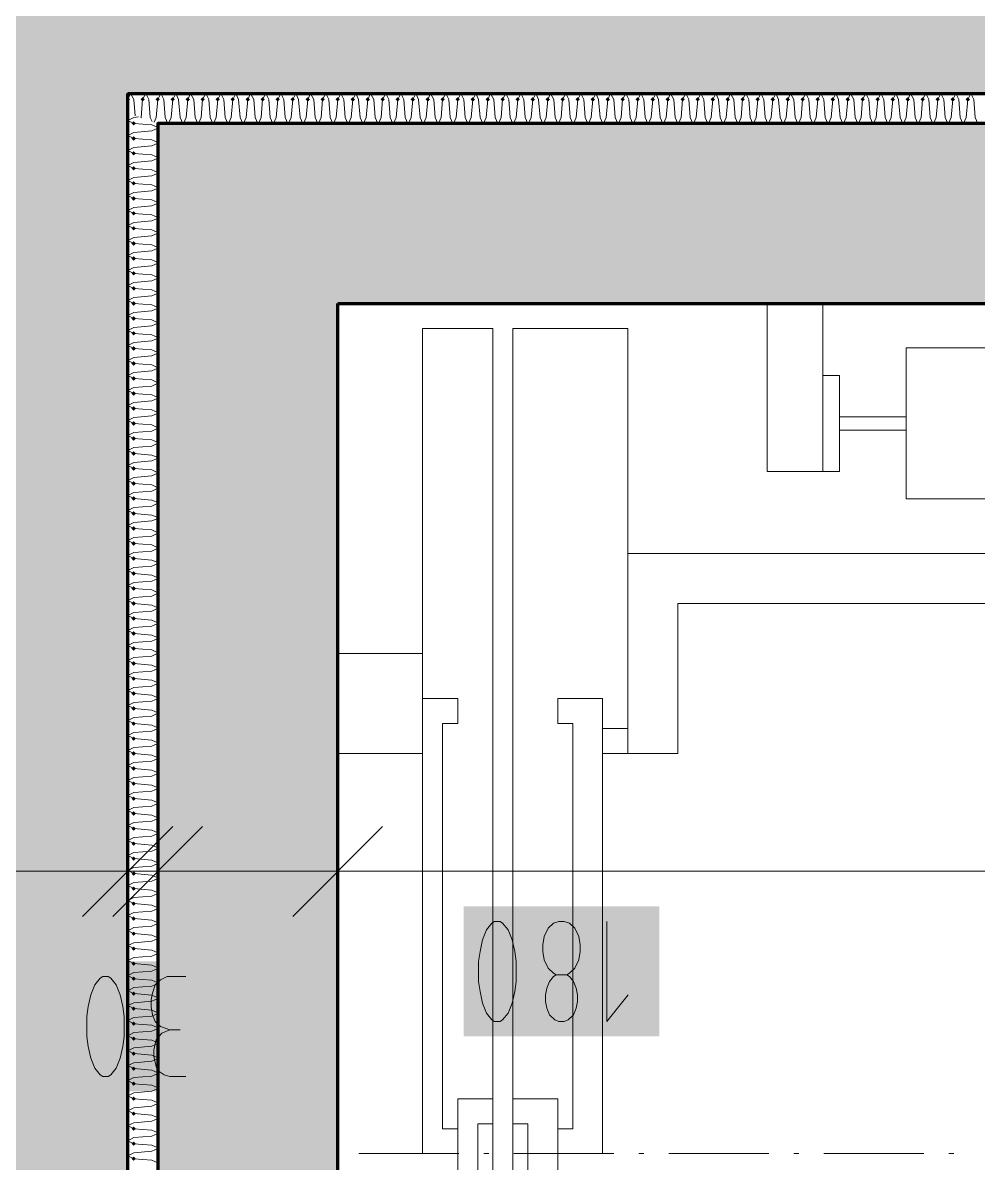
# Model space of a CAD drawing. Header units: millimetres. Extents: x 0 to 594, y 0 to 420.
# Drawn here: x 102.35 to 112.15, y 182.46 to 194.14 of the extents above; entities that cross this region are included whole.
import ezdxf

# ---------------------------------------------------------------- set-up
doc = ezdxf.new("R2010")
doc.units = ezdxf.units.MM
doc.header["$LTSCALE"] = 8
for name, color, linetype in [('PDF_Koty delkove', 7, 'Continuous'), ('PDF_Steny obvodove nosne', 7, 'Continuous'), ('PDF_Steny sendvic', 7, 'Continuous'), ('PDF_Steny vnitrni', 7, 'Continuous'), ('PDF_Vytah', 7, 'Continuous')]:
    doc.layers.add(name, color=color, linetype=linetype)

msp = doc.modelspace()

# ---------------------------------------------------------------- linework, layer by layer
at = {"layer": 'PDF_Koty delkove', "lineweight": 18}
for points in [[(103.43, 186.214), (103.43, 185.446), (103.43, 184.677)], [(103.737, 186.214), (103.737, 185.446), (103.737, 184.677)], [(105.582, 186.214), (105.582, 185.446), (105.582, 184.677)], [(103.891, 185.907), (102.968, 184.984)], [(104.198, 185.907), (103.276, 184.984)], [(106.043, 185.907), (105.121, 184.984)], [(184.506, 185.446), (177.745, 185.446), (176.907, 185.446), (173.387, 185.446), (169.747, 185.446), (168.26, 185.446), (162.995, 185.446), (160.878, 185.446), (158.215, 185.446), (156.063, 185.446), (128.081, 185.446), (126.184, 185.446), (105.582, 185.446), (103.737, 185.446), (103.43, 185.446), (101.328, 185.446), (83.545, 185.446), (82.059, 185.446)], [(107.328, 184.847), (107.273, 184.916), (107.246, 184.933), (107.191, 184.933), (107.163, 184.916), (107.109, 184.847), (107.068, 184.745), (107.041, 184.625), (107.027, 184.522)], [(107.931, 184.386), (107.958, 184.368), (107.999, 184.317), (108.026, 184.25), (108.04, 184.181), (108.04, 184.112), (108.026, 184.045), (107.999, 183.976), (107.944, 183.925), (107.903, 183.908), (107.848, 183.908), (107.807, 183.925), (107.752, 183.976), (107.725, 184.045), (107.711, 184.112), (107.711, 184.181), (107.725, 184.25), (107.752, 184.317), (107.793, 184.368), (107.82, 184.386), (107.931, 184.386), (107.958, 184.403), (108.013, 184.455), (108.054, 184.54), (108.068, 184.625), (108.068, 184.693), (108.054, 184.778), (108.013, 184.865), (107.958, 184.916), (107.903, 184.933), (107.848, 184.933), (107.793, 184.916), (107.738, 184.865), (107.698, 184.778), (107.684, 184.693)], [(108.341, 184.933), (108.341, 183.908), (108.56, 184.181)], [(107.027, 184.522), (107.027, 184.317), (107.041, 184.216), (107.068, 184.096), (107.109, 183.993), (107.163, 183.925), (107.191, 183.908), (107.246, 183.908), (107.273, 183.925), (107.328, 183.993), (107.369, 184.096), (107.397, 184.216), (107.411, 184.317), (107.411, 184.522), (107.397, 184.625), (107.369, 184.745), (107.328, 184.847)], [(107.684, 184.693), (107.684, 184.625), (107.698, 184.54), (107.738, 184.455), (107.793, 184.403), (107.82, 184.386)], [(103.012, 183.958), (103.012, 183.753), (103.026, 183.652), (103.053, 183.532), (103.094, 183.43), (103.148, 183.361), (103.176, 183.344), (103.23, 183.344), (103.258, 183.361), (103.312, 183.43), (103.353, 183.532), (103.381, 183.652), (103.395, 183.753), (103.395, 183.958), (103.381, 184.061), (103.353, 184.181), (103.312, 184.283), (103.258, 184.352), (103.23, 184.369), (103.176, 184.369), (103.148, 184.352), (103.094, 184.283), (103.053, 184.181)], [(104.024, 184.369), (103.833, 184.369), (103.765, 184.335), (103.71, 184.283), (103.683, 184.198), (103.669, 184.13), (103.669, 184.061), (103.683, 183.976), (103.71, 183.908), (103.765, 183.857), (103.86, 183.822)], [(103.053, 184.181), (103.026, 184.061), (103.012, 183.958)], [(104.024, 183.344), (103.86, 183.344), (103.805, 183.361), (103.751, 183.396), (103.723, 183.447), (103.696, 183.548), (103.696, 183.617), (103.723, 183.72), (103.778, 183.788), (103.86, 183.822), (103.969, 183.822)]]:
    msp.add_lwpolyline(points, dxfattribs=at)
at = {"layer": 'PDF_Koty delkove', "color": 7, "lineweight": 18, "true_color": 0xffffff, "transparency": 33554559}
for points in [[(108.878, 185.087), (106.874, 185.087), (108.878, 183.754), (106.874, 183.754)], [(104.206, 184.523), (102.858, 184.523), (104.206, 183.191), (102.858, 183.191)]]:
    msp.add_solid(points, dxfattribs=at)
at = {"layer": 'PDF_Steny obvodove nosne', "lineweight": 70}
for points in [[(103.43, 193.418), (128.029, 193.418), (128.029, 195.468), (125.006, 195.468), (122.238, 195.468), (101.38, 195.468), (101.38, 194.494), (101.38, 193.418)], [(103.43, 172.2), (103.43, 172.405), (103.43, 193.213), (103.43, 193.418)]]:
    msp.add_lwpolyline(points, dxfattribs=at)
at = {"layer": 'PDF_Steny obvodove nosne', "color": 9, "lineweight": 9, "true_color": 0xc0c0c0, "transparency": 33554559}
for points in [[(128.029, 195.468), (101.38, 195.468), (128.029, 193.418), (101.38, 193.418)], [(101.38, 193.418), (101.38, 172.2), (103.43, 193.418), (103.43, 172.2)]]:
    msp.add_solid(points, dxfattribs=at)
at = {"layer": 'PDF_Steny sendvic', "lineweight": 9}
for points in [[(103.46, 193.418), (103.43, 193.356)], [(103.491, 193.356), (103.46, 193.418), (103.46, 193.418)], [(103.614, 193.418), (103.583, 193.356)], [(103.645, 193.356), (103.614, 193.418)], [(103.768, 193.418), (103.737, 193.356)], [(103.799, 193.356), (103.768, 193.418)], [(103.922, 193.418), (103.891, 193.356)], [(103.952, 193.356), (103.922, 193.418)], [(104.075, 193.418), (104.045, 193.356)], [(104.106, 193.356), (104.075, 193.418)], [(104.229, 193.418), (104.198, 193.356)], [(104.26, 193.356), (104.229, 193.418)], [(104.383, 193.418), (104.352, 193.356)], [(104.414, 193.356), (104.383, 193.418)], [(104.537, 193.418), (104.506, 193.356)], [(104.567, 193.356), (104.537, 193.418)], [(104.69, 193.418), (104.66, 193.356)], [(104.721, 193.356), (104.69, 193.418)], [(104.844, 193.418), (104.813, 193.356)], [(104.875, 193.356), (104.844, 193.418)], [(104.998, 193.418), (104.967, 193.356)], [(105.029, 193.356), (104.998, 193.418)], [(105.152, 193.418), (105.121, 193.356)], [(105.182, 193.356), (105.152, 193.418)], [(105.305, 193.418), (105.275, 193.356)], [(105.336, 193.356), (105.305, 193.418)], [(105.459, 193.418), (105.428, 193.356)], [(105.49, 193.356), (105.459, 193.418)], [(105.613, 193.418), (105.582, 193.356)], [(105.644, 193.356), (105.613, 193.418)], [(105.767, 193.418), (105.736, 193.356)], [(105.797, 193.356), (105.767, 193.418)], [(105.92, 193.418), (105.89, 193.356)], [(105.951, 193.356), (105.92, 193.418)], [(106.074, 193.418), (106.043, 193.356)], [(106.105, 193.356), (106.074, 193.418)], [(106.228, 193.418), (106.197, 193.356)], [(106.259, 193.356), (106.228, 193.418)], [(106.382, 193.418), (106.351, 193.356)], [(106.412, 193.356), (106.382, 193.418)], [(106.535, 193.418), (106.505, 193.356)], [(106.566, 193.356), (106.535, 193.418)], [(106.689, 193.418), (106.658, 193.356)], [(106.72, 193.356), (106.689, 193.418)], [(106.843, 193.418), (106.812, 193.356)], [(106.874, 193.356), (106.843, 193.418)], [(106.997, 193.418), (106.966, 193.356)], [(107.027, 193.356), (106.997, 193.418)], [(107.15, 193.418), (107.12, 193.356)], [(107.181, 193.356), (107.15, 193.418)], [(107.304, 193.418), (107.273, 193.356)], [(107.335, 193.356), (107.304, 193.418)], [(107.458, 193.418), (107.427, 193.356)], [(107.489, 193.356), (107.458, 193.418)], [(107.612, 193.418), (107.581, 193.356)], [(107.642, 193.356), (107.612, 193.418)], [(107.765, 193.418), (107.735, 193.356)], [(107.796, 193.356), (107.765, 193.418)], [(107.919, 193.418), (107.888, 193.356)], [(107.95, 193.356), (107.919, 193.418)], [(108.073, 193.418), (108.042, 193.356)], [(108.104, 193.356), (108.073, 193.418)], [(108.227, 193.418), (108.196, 193.356)], [(108.257, 193.356), (108.227, 193.418)], [(108.38, 193.418), (108.35, 193.356)], [(108.411, 193.356), (108.38, 193.418)], [(108.534, 193.418), (108.503, 193.356)], [(108.565, 193.356), (108.534, 193.418)], [(108.688, 193.418), (108.657, 193.356)], [(108.719, 193.356), (108.688, 193.418)], [(108.842, 193.418), (108.811, 193.356)], [(108.872, 193.356), (108.842, 193.418)], [(108.995, 193.418), (108.965, 193.356)], [(109.026, 193.356), (108.995, 193.418)], [(109.149, 193.418), (109.118, 193.356)], [(109.18, 193.356), (109.149, 193.418)], [(109.303, 193.418), (109.272, 193.356)], [(109.334, 193.356), (109.303, 193.418)], [(109.457, 193.418), (109.426, 193.356)], [(109.487, 193.356), (109.457, 193.418)], [(109.61, 193.418), (109.58, 193.356)], [(109.641, 193.356), (109.61, 193.418)], [(109.764, 193.418), (109.733, 193.356)], [(109.795, 193.356), (109.764, 193.418)], [(109.918, 193.418), (109.887, 193.356)], [(109.949, 193.356), (109.918, 193.418)], [(110.072, 193.418), (110.041, 193.356)], [(110.102, 193.356), (110.072, 193.418)], [(110.225, 193.418), (110.195, 193.356)], [(110.256, 193.356), (110.225, 193.418)], [(110.379, 193.418), (110.348, 193.356)], [(110.41, 193.356), (110.379, 193.418)], [(110.533, 193.418), (110.502, 193.356)], [(110.564, 193.356), (110.533, 193.418)], [(110.687, 193.418), (110.656, 193.356)], [(110.717, 193.356), (110.687, 193.418)], [(110.84, 193.418), (110.81, 193.356)], [(110.871, 193.356), (110.84, 193.418)], [(110.994, 193.418), (110.963, 193.356)], [(111.025, 193.356), (110.994, 193.418)], [(111.148, 193.418), (111.117, 193.356)], [(111.179, 193.356), (111.148, 193.418)], [(111.302, 193.418), (111.271, 193.356)], [(111.332, 193.356), (111.302, 193.418)], [(111.455, 193.418), (111.425, 193.356)], [(111.486, 193.356), (111.455, 193.418)], [(111.609, 193.418), (111.578, 193.356)], [(111.64, 193.356), (111.609, 193.418)], [(111.763, 193.418), (111.732, 193.356)], [(111.794, 193.356), (111.763, 193.418)], [(111.917, 193.418), (111.886, 193.356)], [(111.947, 193.356), (111.917, 193.418)], [(112.07, 193.418), (112.04, 193.356)], [(112.101, 193.356), (112.07, 193.418)], [(103.491, 193.356), (103.505, 193.187)], [(103.568, 193.172), (103.583, 193.356)], [(103.645, 193.356), (103.66, 193.172)], [(103.7, 193.123), (103.722, 193.172), (103.737, 193.356)], [(103.799, 193.356), (103.814, 193.172)], [(103.876, 193.172), (103.891, 193.356)], [(103.952, 193.356), (103.968, 193.172)], [(104.029, 193.172), (104.045, 193.356)], [(104.106, 193.356), (104.121, 193.172)], [(104.155, 193.11), (104.183, 193.172), (104.198, 193.356)], [(104.26, 193.356), (104.275, 193.172)], [(104.337, 193.172), (104.352, 193.356)], [(104.414, 193.356), (104.429, 193.172)], [(104.491, 193.172), (104.506, 193.356)], [(104.567, 193.356), (104.583, 193.172)], [(104.644, 193.172), (104.66, 193.356)], [(104.721, 193.356), (104.736, 193.172)], [(104.798, 193.172), (104.813, 193.356)], [(104.875, 193.356), (104.89, 193.172)], [(104.952, 193.172), (104.967, 193.356)], [(105.029, 193.356), (105.044, 193.172)], [(105.106, 193.172), (105.121, 193.356)], [(105.182, 193.356), (105.198, 193.172)], [(105.259, 193.172), (105.275, 193.356)], [(105.336, 193.356), (105.351, 193.172)], [(105.413, 193.172), (105.428, 193.356)], [(105.49, 193.356), (105.505, 193.172)], [(105.567, 193.172), (105.582, 193.356)], [(105.644, 193.356), (105.659, 193.172)], [(105.721, 193.172), (105.736, 193.356)], [(105.797, 193.356), (105.813, 193.172)], [(105.874, 193.172), (105.89, 193.356)], [(105.951, 193.356), (105.966, 193.172)], [(106.028, 193.172), (106.043, 193.356)], [(106.105, 193.356), (106.12, 193.172)], [(106.182, 193.172), (106.197, 193.356)], [(106.259, 193.356), (106.274, 193.172)], [(106.336, 193.172), (106.351, 193.356)], [(106.412, 193.356), (106.428, 193.172)], [(106.489, 193.172), (106.505, 193.356)], [(106.566, 193.356), (106.581, 193.172)], [(106.643, 193.172), (106.658, 193.356)], [(106.72, 193.356), (106.735, 193.172)], [(106.797, 193.172), (106.812, 193.356)], [(106.874, 193.356), (106.889, 193.172)], [(106.951, 193.172), (106.966, 193.356)], [(107.027, 193.356), (107.043, 193.172)], [(107.104, 193.172), (107.12, 193.356)], [(107.181, 193.356), (107.196, 193.172)], [(107.258, 193.172), (107.273, 193.356)], [(107.335, 193.356), (107.35, 193.172)], [(107.412, 193.172), (107.427, 193.356)], [(107.489, 193.356), (107.504, 193.172)], [(107.538, 193.11), (107.566, 193.172), (107.581, 193.356)], [(107.642, 193.356), (107.658, 193.172)], [(107.719, 193.172), (107.735, 193.356)], [(107.796, 193.356), (107.811, 193.172)], [(107.873, 193.172), (107.888, 193.356)], [(107.95, 193.356), (107.965, 193.172)], [(108.027, 193.172), (108.042, 193.356)], [(108.104, 193.356), (108.119, 193.172)], [(108.181, 193.172), (108.196, 193.356)], [(108.257, 193.356), (108.273, 193.172)], [(108.334, 193.172), (108.35, 193.356)], [(108.411, 193.356), (108.426, 193.172)], [(108.488, 193.172), (108.503, 193.356)], [(108.565, 193.356), (108.58, 193.172)], [(108.642, 193.172), (108.657, 193.356)], [(108.719, 193.356), (108.734, 193.172)], [(108.796, 193.172), (108.811, 193.356)], [(108.872, 193.356), (108.888, 193.172)], [(108.949, 193.172), (108.965, 193.356)], [(109.026, 193.356), (109.041, 193.172)], [(109.103, 193.172), (109.118, 193.356)], [(109.18, 193.356), (109.195, 193.172)], [(109.257, 193.172), (109.272, 193.356)], [(109.334, 193.356), (109.349, 193.172)], [(109.411, 193.172), (109.426, 193.356)], [(109.487, 193.356), (109.503, 193.172), (109.53, 193.11)], [(109.564, 193.172), (109.58, 193.356)], [(109.641, 193.356), (109.656, 193.172)], [(109.718, 193.172), (109.733, 193.356)], [(109.795, 193.356), (109.81, 193.172)], [(109.872, 193.172), (109.887, 193.356)], [(109.949, 193.356), (109.964, 193.172), (109.991, 193.11)], [(110.026, 193.172), (110.041, 193.356)], [(110.102, 193.356), (110.118, 193.172)], [(110.179, 193.172), (110.195, 193.356)], [(110.256, 193.356), (110.271, 193.172)], [(110.333, 193.172), (110.348, 193.356)], [(110.41, 193.356), (110.425, 193.172)], [(110.487, 193.172), (110.502, 193.356)], [(110.564, 193.356), (110.579, 193.172)], [(110.641, 193.172), (110.656, 193.356)], [(110.717, 193.356), (110.733, 193.172)], [(110.794, 193.172), (110.81, 193.356)], [(110.871, 193.356), (110.886, 193.172)], [(110.948, 193.172), (110.963, 193.356)], [(111.025, 193.356), (111.04, 193.172)], [(111.102, 193.172), (111.117, 193.356)], [(111.179, 193.356), (111.194, 193.172)], [(111.256, 193.172), (111.271, 193.356)], [(111.332, 193.356), (111.348, 193.172)], [(111.409, 193.172), (111.425, 193.356)], [(111.486, 193.356), (111.501, 193.172)], [(111.563, 193.172), (111.578, 193.356)], [(111.64, 193.356), (111.655, 193.172)], [(111.717, 193.172), (111.732, 193.356)], [(111.794, 193.356), (111.809, 193.172)], [(111.871, 193.172), (111.886, 193.356)], [(111.947, 193.356), (111.963, 193.172)], [(112.024, 193.172), (112.04, 193.356)], [(112.101, 193.356), (112.116, 193.172)], [(103.491, 193.172), (103.43, 193.141)], [(103.491, 193.172), (103.54, 193.176)], [(103.566, 193.167), (103.568, 193.172)], [(103.568, 193.172), (103.568, 193.172)], [(103.66, 193.172), (103.679, 193.129)], [(103.722, 193.172), (103.722, 193.172)], [(103.814, 193.172), (103.842, 193.11)], [(103.848, 193.11), (103.876, 193.172)], [(103.876, 193.172), (103.876, 193.172)], [(103.968, 193.172), (103.995, 193.11)], [(104.002, 193.11), (104.029, 193.172)], [(104.029, 193.172), (104.029, 193.172)], [(104.121, 193.172), (104.149, 193.11)], [(104.183, 193.172), (104.183, 193.172)], [(104.275, 193.172), (104.303, 193.11)], [(104.309, 193.11), (104.337, 193.172)], [(104.337, 193.172), (104.337, 193.172)], [(104.429, 193.172), (104.457, 193.11)], [(104.463, 193.11), (104.491, 193.172)], [(104.491, 193.172), (104.491, 193.172)], [(104.583, 193.172), (104.61, 193.11)], [(104.617, 193.11), (104.644, 193.172)], [(104.644, 193.172), (104.644, 193.172)], [(104.736, 193.172), (104.764, 193.11)], [(104.77, 193.11), (104.798, 193.172)], [(104.798, 193.172), (104.798, 193.172)], [(104.89, 193.172), (104.918, 193.11)], [(104.924, 193.11), (104.952, 193.172)], [(104.952, 193.172), (104.952, 193.172)], [(105.044, 193.172), (105.072, 193.11)], [(105.078, 193.11), (105.106, 193.172)], [(105.106, 193.172), (105.106, 193.172)], [(105.198, 193.172), (105.225, 193.11)], [(105.232, 193.11), (105.259, 193.172)], [(105.259, 193.172), (105.259, 193.172)], [(105.351, 193.172), (105.379, 193.11)], [(105.385, 193.11), (105.413, 193.172)], [(105.413, 193.172), (105.413, 193.172)], [(105.505, 193.172), (105.533, 193.11)], [(105.539, 193.11), (105.567, 193.172)], [(105.567, 193.172), (105.567, 193.172)], [(105.659, 193.172), (105.687, 193.11)], [(105.693, 193.11), (105.721, 193.172)], [(105.721, 193.172), (105.721, 193.172)], [(105.813, 193.172), (105.84, 193.11)], [(105.847, 193.11), (105.874, 193.172)], [(105.874, 193.172), (105.874, 193.172)], [(105.966, 193.172), (105.994, 193.11)], [(106, 193.11), (106.028, 193.172)], [(106.028, 193.172), (106.028, 193.172)], [(106.12, 193.172), (106.148, 193.11)], [(106.154, 193.11), (106.182, 193.172)], [(106.182, 193.172), (106.182, 193.172)], [(106.182, 193.172), (106.182, 193.172)], [(106.274, 193.172), (106.302, 193.11)], [(106.308, 193.11), (106.336, 193.172)], [(106.336, 193.172), (106.336, 193.172)], [(106.428, 193.172), (106.455, 193.11)], [(106.462, 193.11), (106.489, 193.172)], [(106.489, 193.172), (106.489, 193.172)], [(106.581, 193.172), (106.609, 193.11)], [(106.615, 193.11), (106.643, 193.172)], [(106.643, 193.172), (106.643, 193.172)], [(106.735, 193.172), (106.763, 193.11)], [(106.769, 193.11), (106.797, 193.172)], [(106.797, 193.172), (106.797, 193.172)], [(106.889, 193.172), (106.917, 193.11)], [(106.923, 193.11), (106.951, 193.172)], [(106.951, 193.172), (106.951, 193.172)], [(107.043, 193.172), (107.07, 193.11)], [(107.077, 193.11), (107.104, 193.172)], [(107.104, 193.172), (107.104, 193.172)], [(107.196, 193.172), (107.224, 193.11)], [(107.23, 193.11), (107.258, 193.172)], [(107.258, 193.172), (107.258, 193.172)], [(107.35, 193.172), (107.378, 193.11)], [(107.384, 193.11), (107.412, 193.172)], [(107.412, 193.172), (107.412, 193.172)], [(107.504, 193.172), (107.531, 193.11)], [(107.566, 193.172), (107.566, 193.172)], [(107.658, 193.172), (107.685, 193.11)], [(107.692, 193.11), (107.719, 193.172)], [(107.719, 193.172), (107.719, 193.172)], [(107.811, 193.172), (107.839, 193.11)], [(107.845, 193.11), (107.873, 193.172)], [(107.873, 193.172), (107.873, 193.172)], [(107.965, 193.172), (107.993, 193.11)], [(107.999, 193.11), (108.027, 193.172)], [(108.027, 193.172), (108.027, 193.172)], [(108.119, 193.172), (108.146, 193.11)], [(108.153, 193.11), (108.181, 193.172)], [(108.181, 193.172), (108.181, 193.172)], [(108.273, 193.172), (108.3, 193.11)], [(108.307, 193.11), (108.334, 193.172)], [(108.334, 193.172), (108.334, 193.172)], [(108.426, 193.172), (108.454, 193.11)], [(108.46, 193.11), (108.488, 193.172)], [(108.488, 193.172), (108.488, 193.172)], [(108.58, 193.172), (108.608, 193.11)], [(108.614, 193.11), (108.642, 193.172)], [(108.642, 193.172), (108.642, 193.172)], [(108.734, 193.172), (108.761, 193.11)], [(108.768, 193.11), (108.796, 193.172)], [(108.796, 193.172), (108.796, 193.172)], [(108.888, 193.172), (108.915, 193.11)], [(108.922, 193.11), (108.949, 193.172)], [(108.949, 193.172), (108.949, 193.172)], [(109.041, 193.172), (109.069, 193.11)], [(109.075, 193.11), (109.103, 193.172)], [(109.103, 193.172), (109.103, 193.172)], [(109.195, 193.172), (109.223, 193.11)], [(109.229, 193.11), (109.257, 193.172)], [(109.257, 193.172), (109.257, 193.172)], [(109.349, 193.172), (109.376, 193.11)], [(109.383, 193.11), (109.411, 193.172)], [(109.411, 193.172), (109.411, 193.172)], [(109.537, 193.11), (109.564, 193.172)], [(109.564, 193.172), (109.564, 193.172)], [(109.656, 193.172), (109.684, 193.11)], [(109.69, 193.11), (109.718, 193.172)], [(109.718, 193.172), (109.718, 193.172)], [(109.81, 193.172), (109.838, 193.11)], [(109.844, 193.11), (109.872, 193.172)], [(109.872, 193.172), (109.872, 193.172)], [(109.998, 193.11), (110.026, 193.172)], [(110.026, 193.172), (110.026, 193.172)], [(110.118, 193.172), (110.145, 193.11)], [(110.152, 193.11), (110.179, 193.172)], [(110.179, 193.172), (110.179, 193.172)], [(110.271, 193.172), (110.299, 193.11)], [(110.305, 193.11), (110.333, 193.172)], [(110.333, 193.172), (110.333, 193.172)], [(110.425, 193.172), (110.453, 193.11)], [(110.459, 193.11), (110.487, 193.172)], [(110.487, 193.172), (110.487, 193.172)], [(110.579, 193.172), (110.606, 193.11)], [(110.613, 193.11), (110.641, 193.172)], [(110.641, 193.172), (110.641, 193.172)], [(110.733, 193.172), (110.76, 193.11)], [(110.767, 193.11), (110.794, 193.172)], [(110.794, 193.172), (110.794, 193.172)], [(110.886, 193.172), (110.914, 193.11)], [(110.92, 193.11), (110.948, 193.172)], [(110.948, 193.172), (110.948, 193.172)], [(111.04, 193.172), (111.068, 193.11)], [(111.074, 193.11), (111.102, 193.172)], [(111.102, 193.172), (111.102, 193.172)], [(111.194, 193.172), (111.221, 193.11)], [(111.228, 193.11), (111.256, 193.172)], [(111.256, 193.172), (111.256, 193.172)], [(111.348, 193.172), (111.375, 193.11)], [(111.382, 193.11), (111.409, 193.172)], [(111.409, 193.172), (111.409, 193.172)], [(111.501, 193.172), (111.529, 193.11)], [(111.535, 193.11), (111.563, 193.172)], [(111.563, 193.172), (111.563, 193.172)], [(111.655, 193.172), (111.683, 193.11)], [(111.689, 193.11), (111.717, 193.172)], [(111.717, 193.172), (111.717, 193.172)], [(111.809, 193.172), (111.836, 193.11)], [(111.843, 193.11), (111.871, 193.172)], [(111.871, 193.172), (111.871, 193.172)], [(111.963, 193.172), (111.99, 193.11)], [(111.997, 193.11), (112.024, 193.172)], [(112.024, 193.172), (112.024, 193.172)], [(112.116, 193.172), (112.144, 193.11)], [(103.43, 193.141), (103.491, 193.11)], [(103.676, 193.095), (103.491, 193.11)], [(103.676, 193.095), (103.676, 193.095)], [(103.737, 193.067), (103.676, 193.095)], [(103.676, 193.033), (103.737, 193.061)], [(103.491, 193.018), (103.43, 192.987)], [(103.43, 192.987), (103.491, 192.956)], [(103.491, 193.018), (103.676, 193.033)], [(103.676, 192.941), (103.491, 192.956)], [(103.676, 192.941), (103.676, 192.941)], [(103.737, 192.913), (103.676, 192.941)], [(103.491, 192.864), (103.43, 192.833)], [(103.43, 192.833), (103.491, 192.803)], [(103.491, 192.864), (103.676, 192.879)], [(103.676, 192.879), (103.737, 192.907)], [(103.491, 192.71), (103.43, 192.68)], [(103.676, 192.787), (103.491, 192.803)], [(103.491, 192.71), (103.676, 192.726)], [(103.676, 192.787), (103.676, 192.787)], [(103.737, 192.76), (103.676, 192.787)], [(103.676, 192.726), (103.737, 192.753)], [(103.43, 192.68), (103.491, 192.649)], [(103.676, 192.634), (103.491, 192.649)], [(103.676, 192.634), (103.676, 192.634)], [(103.737, 192.606), (103.676, 192.634)], [(103.676, 192.572), (103.737, 192.6)], [(103.491, 192.557), (103.43, 192.526)], [(103.43, 192.526), (103.491, 192.495)], [(103.491, 192.557), (103.676, 192.572)], [(103.676, 192.48), (103.491, 192.495)], [(103.676, 192.48), (103.676, 192.48)], [(103.737, 192.452), (103.676, 192.48)], [(103.491, 192.403), (103.43, 192.372)], [(103.43, 192.372), (103.491, 192.341)], [(103.491, 192.403), (103.676, 192.418)], [(103.676, 192.418), (103.737, 192.446)], [(103.491, 192.249), (103.43, 192.218)], [(103.676, 192.326), (103.491, 192.341)], [(103.491, 192.249), (103.676, 192.264)], [(103.676, 192.326), (103.676, 192.326)], [(103.737, 192.298), (103.676, 192.326)], [(103.676, 192.264), (103.737, 192.292)], [(103.43, 192.218), (103.491, 192.188)], [(103.676, 192.172), (103.491, 192.188)], [(103.491, 192.095), (103.676, 192.111)], [(103.676, 192.172), (103.676, 192.172)], [(103.737, 192.145), (103.676, 192.172)], [(103.676, 192.111), (103.737, 192.138)], [(103.491, 192.095), (103.43, 192.065)], [(103.43, 192.065), (103.491, 192.034)], [(103.676, 192.019), (103.491, 192.034)], [(103.676, 192.019), (103.676, 192.019)], [(103.737, 191.991), (103.676, 192.019)], [(103.491, 191.942), (103.43, 191.911)], [(103.43, 191.911), (103.491, 191.88)], [(103.491, 191.942), (103.676, 191.957)], [(103.676, 191.865), (103.491, 191.88)], [(103.676, 191.957), (103.737, 191.985)], [(103.491, 191.788), (103.43, 191.757)], [(103.491, 191.788), (103.676, 191.803)], [(103.676, 191.865), (103.676, 191.865)], [(103.737, 191.837), (103.676, 191.865)], [(103.676, 191.803), (103.737, 191.831)], [(103.43, 191.757), (103.491, 191.726)], [(103.676, 191.711), (103.491, 191.726)], [(103.491, 191.634), (103.676, 191.649)], [(103.676, 191.711), (103.676, 191.711)], [(103.737, 191.683), (103.676, 191.711)], [(103.676, 191.649), (103.737, 191.677)], [(103.491, 191.634), (103.43, 191.603)], [(103.43, 191.603), (103.491, 191.573)], [(103.676, 191.557), (103.491, 191.573)], [(103.676, 191.557), (103.676, 191.557)], [(103.737, 191.53), (103.676, 191.557)], [(103.676, 191.496), (103.491, 191.48), (103.43, 191.45)], [(103.43, 191.45), (103.491, 191.419)], [(103.676, 191.404), (103.491, 191.419)], [(103.676, 191.496), (103.737, 191.523)], [(103.676, 191.342), (103.491, 191.327), (103.43, 191.296)], [(103.43, 191.296), (103.491, 191.265)], [(103.676, 191.404), (103.676, 191.404)], [(103.676, 191.404), (103.676, 191.404)], [(103.737, 191.376), (103.676, 191.404)], [(103.676, 191.342), (103.737, 191.37)], [(103.676, 191.25), (103.491, 191.265)], [(103.491, 191.173), (103.676, 191.188)], [(103.676, 191.25), (103.676, 191.25)], [(103.737, 191.222), (103.676, 191.25)], [(103.676, 191.188), (103.737, 191.216)], [(103.491, 191.173), (103.43, 191.142)], [(103.43, 191.142), (103.491, 191.111)], [(103.676, 191.096), (103.491, 191.111)], [(103.676, 191.096), (103.676, 191.096)], [(103.737, 191.068), (103.676, 191.096)], [(103.676, 191.034), (103.737, 191.062)], [(103.491, 191.019), (103.43, 190.988)], [(103.43, 190.988), (103.491, 190.958)], [(103.491, 191.019), (103.676, 191.034)], [(103.676, 190.942), (103.491, 190.958)], [(103.676, 190.942), (103.676, 190.942)], [(103.737, 190.915), (103.676, 190.942)], [(103.491, 190.865), (103.43, 190.835)], [(103.43, 190.835), (103.491, 190.804)], [(103.491, 190.865), (103.676, 190.881)], [(103.676, 190.881), (103.737, 190.908)], [(103.491, 190.712), (103.43, 190.681)], [(103.676, 190.789), (103.491, 190.804)], [(103.491, 190.712), (103.676, 190.727)], [(103.676, 190.789), (103.676, 190.789)], [(103.737, 190.761), (103.676, 190.789)], [(103.676, 190.727), (103.737, 190.755)], [(103.43, 190.681), (103.491, 190.65)], [(103.676, 190.635), (103.491, 190.65)], [(103.676, 190.635), (103.676, 190.635)], [(103.737, 190.607), (103.676, 190.635)], [(103.676, 190.573), (103.737, 190.601)], [(103.491, 190.558), (103.43, 190.527)], [(103.43, 190.527), (103.491, 190.496)], [(103.491, 190.558), (103.676, 190.573)], [(103.676, 190.481), (103.491, 190.496)], [(103.676, 190.481), (103.676, 190.481)], [(103.737, 190.453), (103.676, 190.481)], [(103.676, 190.419), (103.491, 190.404), (103.43, 190.373)], [(103.43, 190.373), (103.491, 190.343)], [(103.676, 190.419), (103.737, 190.447)], [(103.491, 190.25), (103.43, 190.22)], [(103.676, 190.327), (103.491, 190.343)], [(103.491, 190.25), (103.676, 190.266)], [(103.676, 190.327), (103.676, 190.327)], [(103.737, 190.3), (103.676, 190.327)], [(103.676, 190.266), (103.737, 190.293)], [(103.43, 190.22), (103.491, 190.189)], [(103.676, 190.174), (103.491, 190.189)], [(103.676, 190.174), (103.676, 190.174)], [(103.737, 190.146), (103.676, 190.174)], [(103.676, 190.112), (103.737, 190.14)], [(103.491, 190.097), (103.43, 190.066)], [(103.43, 190.066), (103.491, 190.035)], [(103.491, 190.097), (103.676, 190.112)], [(103.676, 190.02), (103.491, 190.035)], [(103.676, 190.02), (103.676, 190.02)], [(103.737, 189.992), (103.676, 190.02)], [(103.491, 189.943), (103.43, 189.912)], [(103.43, 189.912), (103.491, 189.881)], [(103.491, 189.943), (103.676, 189.958)], [(103.676, 189.958), (103.737, 189.986)], [(103.491, 189.789), (103.43, 189.758)], [(103.676, 189.866), (103.491, 189.881)], [(103.491, 189.789), (103.676, 189.804)], [(103.676, 189.866), (103.676, 189.866)], [(103.737, 189.839), (103.676, 189.866)], [(103.676, 189.804), (103.737, 189.832)], [(103.43, 189.758), (103.491, 189.728)], [(103.676, 189.712), (103.491, 189.728)], [(103.676, 189.712), (103.676, 189.712)], [(103.737, 189.685), (103.676, 189.712)], [(103.676, 189.651), (103.737, 189.678)], [(103.491, 189.635), (103.43, 189.605)], [(103.43, 189.605), (103.491, 189.574)], [(103.491, 189.635), (103.676, 189.651)], [(103.676, 189.559), (103.491, 189.574)], [(103.676, 189.559), (103.676, 189.559)], [(103.737, 189.531), (103.676, 189.559)], [(103.491, 189.482), (103.43, 189.451)], [(103.43, 189.451), (103.491, 189.42)], [(103.491, 189.482), (103.676, 189.497)], [(103.676, 189.497), (103.737, 189.525)], [(103.491, 189.328), (103.43, 189.297)], [(103.676, 189.405), (103.491, 189.42)], [(103.491, 189.328), (103.676, 189.343)], [(103.676, 189.405), (103.676, 189.405)], [(103.737, 189.377), (103.676, 189.405)], [(103.676, 189.343), (103.737, 189.371)], [(103.43, 189.297), (103.491, 189.266)], [(103.676, 189.251), (103.491, 189.266)], [(103.491, 189.174), (103.676, 189.189)], [(103.676, 189.251), (103.676, 189.251)], [(103.737, 189.224), (103.676, 189.251)], [(103.676, 189.189), (103.737, 189.217)], [(103.491, 189.174), (103.43, 189.143)], [(103.43, 189.143), (103.491, 189.113)], [(103.676, 189.097), (103.491, 189.113)], [(103.676, 189.097), (103.676, 189.097)], [(103.737, 189.07), (103.676, 189.097)], [(103.491, 189.02), (103.43, 188.99)], [(103.43, 188.99), (103.491, 188.959)], [(103.491, 189.02), (103.676, 189.036)], [(103.676, 188.944), (103.491, 188.959)], [(103.676, 189.036), (103.737, 189.063)], [(103.491, 188.867), (103.43, 188.836)], [(103.491, 188.867), (103.676, 188.882)], [(103.676, 188.944), (103.676, 188.944)], [(103.737, 188.916), (103.676, 188.944)], [(103.676, 188.882), (103.737, 188.91)], [(103.43, 188.836), (103.491, 188.805)], [(103.676, 188.79), (103.491, 188.805)], [(103.491, 188.713), (103.676, 188.728)], [(103.676, 188.79), (103.676, 188.79)], [(103.737, 188.762), (103.676, 188.79)], [(103.676, 188.728), (103.737, 188.756)], [(103.491, 188.713), (103.43, 188.682)], [(103.43, 188.682), (103.491, 188.651)], [(103.676, 188.636), (103.491, 188.651)], [(103.676, 188.636), (103.676, 188.636)], [(103.737, 188.609), (103.676, 188.636)], [(103.491, 188.559), (103.43, 188.528)], [(103.43, 188.528), (103.491, 188.498)], [(103.491, 188.559), (103.676, 188.574)], [(103.676, 188.482), (103.491, 188.498)], [(103.676, 188.574), (103.737, 188.602)], [(103.491, 188.405), (103.43, 188.375)], [(103.43, 188.375), (103.491, 188.344)], [(103.491, 188.405), (103.676, 188.421)], [(103.676, 188.482), (103.676, 188.482)], [(103.737, 188.455), (103.676, 188.482)], [(103.676, 188.421), (103.737, 188.448)], [(103.676, 188.329), (103.491, 188.344)], [(103.491, 188.252), (103.676, 188.267)], [(103.676, 188.329), (103.676, 188.329)], [(103.737, 188.301), (103.676, 188.329)], [(103.676, 188.267), (103.737, 188.295)], [(103.491, 188.252), (103.43, 188.221)], [(103.43, 188.221), (103.491, 188.19)], [(103.676, 188.175), (103.491, 188.19)], [(103.676, 188.175), (103.676, 188.175)], [(103.737, 188.147), (103.676, 188.175)], [(103.676, 188.113), (103.737, 188.141)], [(103.491, 188.098), (103.43, 188.067)], [(103.43, 188.067), (103.491, 188.036)], [(103.491, 188.098), (103.676, 188.113)], [(103.676, 188.021), (103.491, 188.036)], [(103.676, 188.021), (103.676, 188.021)], [(103.737, 187.994), (103.676, 188.021)], [(103.491, 187.944), (103.43, 187.913)], [(103.43, 187.913), (103.491, 187.883)], [(103.491, 187.944), (103.676, 187.959)], [(103.676, 187.959), (103.737, 187.987)], [(103.491, 187.79), (103.43, 187.76)], [(103.676, 187.867), (103.491, 187.883)], [(103.491, 187.79), (103.676, 187.806)], [(103.676, 187.867), (103.676, 187.867)], [(103.737, 187.84), (103.676, 187.867)], [(103.676, 187.806), (103.737, 187.833)], [(103.43, 187.76), (103.491, 187.729)], [(103.676, 187.714), (103.491, 187.729)], [(103.676, 187.714), (103.676, 187.714)], [(103.737, 187.686), (103.676, 187.714)], [(103.676, 187.652), (103.737, 187.68)], [(103.491, 187.637), (103.43, 187.606)], [(103.43, 187.606), (103.491, 187.575)], [(103.491, 187.637), (103.676, 187.652)], [(103.676, 187.56), (103.491, 187.575)], [(103.676, 187.56), (103.676, 187.56)], [(103.737, 187.532), (103.676, 187.56)], [(103.491, 187.483), (103.43, 187.452)], [(103.43, 187.452), (103.491, 187.421)], [(103.491, 187.483), (103.676, 187.498)], [(103.676, 187.498), (103.737, 187.526)], [(103.491, 187.329), (103.43, 187.298)], [(103.676, 187.406), (103.491, 187.421)], [(103.491, 187.329), (103.676, 187.344)], [(103.676, 187.406), (103.676, 187.406)], [(103.737, 187.379), (103.676, 187.406)], [(103.676, 187.344), (103.737, 187.372)], [(103.43, 187.298), (103.491, 187.268)], [(103.676, 187.252), (103.491, 187.268)], [(103.676, 187.252), (103.676, 187.252)], [(103.737, 187.225), (103.676, 187.252)], [(103.676, 187.191), (103.737, 187.218)], [(103.491, 187.175), (103.43, 187.145)], [(103.43, 187.145), (103.491, 187.114)], [(103.491, 187.175), (103.676, 187.191)], [(103.676, 187.099), (103.491, 187.114)], [(103.676, 187.099), (103.676, 187.099)], [(103.737, 187.071), (103.676, 187.099)], [(103.676, 187.037), (103.491, 187.022), (103.43, 186.991)], [(103.43, 186.991), (103.491, 186.96)], [(103.676, 187.037), (103.737, 187.065)], [(103.491, 186.868), (103.43, 186.837)], [(103.676, 186.945), (103.491, 186.96)], [(103.491, 186.868), (103.676, 186.883)], [(103.676, 186.945), (103.676, 186.945)], [(103.737, 186.917), (103.676, 186.945)], [(103.676, 186.883), (103.737, 186.911)], [(103.43, 186.837), (103.491, 186.806)], [(103.676, 186.791), (103.491, 186.806)], [(103.676, 186.791), (103.676, 186.791)], [(103.737, 186.764), (103.676, 186.791)], [(103.676, 186.729), (103.737, 186.757)], [(103.491, 186.714), (103.43, 186.683)], [(103.43, 186.683), (103.491, 186.653)], [(103.491, 186.714), (103.676, 186.729)], [(103.676, 186.637), (103.491, 186.653)], [(103.676, 186.637), (103.676, 186.637)], [(103.737, 186.61), (103.676, 186.637)], [(103.491, 186.56), (103.43, 186.53)], [(103.43, 186.53), (103.491, 186.499)], [(103.491, 186.56), (103.676, 186.576)], [(103.676, 186.576), (103.737, 186.603)], [(103.491, 186.407), (103.43, 186.376)], [(103.676, 186.484), (103.491, 186.499)], [(103.491, 186.407), (103.676, 186.422)], [(103.676, 186.484), (103.676, 186.484)], [(103.737, 186.456), (103.676, 186.484)], [(103.676, 186.422), (103.737, 186.45)], [(103.43, 186.376), (103.491, 186.345)], [(103.676, 186.33), (103.491, 186.345)], [(103.491, 186.253), (103.676, 186.268)], [(103.676, 186.33), (103.676, 186.33)], [(103.737, 186.302), (103.676, 186.33)], [(103.676, 186.268), (103.737, 186.296)], [(103.491, 186.253), (103.43, 186.222)], [(103.43, 186.222), (103.491, 186.191)], [(103.676, 186.176), (103.491, 186.191)], [(103.676, 186.176), (103.676, 186.176)], [(103.737, 186.149), (103.676, 186.176)], [(103.491, 186.099), (103.43, 186.068)], [(103.43, 186.068), (103.491, 186.038)], [(103.491, 186.099), (103.676, 186.114)], [(103.676, 186.022), (103.491, 186.038)], [(103.676, 186.114), (103.737, 186.142)], [(103.491, 185.945), (103.43, 185.915)], [(103.491, 185.945), (103.676, 185.961)], [(103.676, 186.022), (103.676, 186.022)], [(103.737, 185.995), (103.676, 186.022)], [(103.676, 185.961), (103.737, 185.988)], [(103.43, 185.915), (103.491, 185.884)], [(103.676, 185.869), (103.491, 185.884)], [(103.491, 185.792), (103.676, 185.807)], [(103.676, 185.869), (103.676, 185.869)], [(103.737, 185.841), (103.676, 185.869)], [(103.676, 185.807), (103.737, 185.835)], [(103.491, 185.792), (103.43, 185.761)], [(103.43, 185.761), (103.491, 185.73)], [(103.676, 185.715), (103.491, 185.73)], [(103.676, 185.715), (103.676, 185.715)], [(103.737, 185.687), (103.676, 185.715)], [(103.491, 185.638), (103.43, 185.607)], [(103.43, 185.607), (103.491, 185.576)], [(103.491, 185.638), (103.676, 185.653)], [(103.676, 185.561), (103.491, 185.576)], [(103.676, 185.653), (103.737, 185.681)], [(103.491, 185.484), (103.43, 185.453)], [(103.43, 185.453), (103.491, 185.423)], [(103.491, 185.484), (103.676, 185.499)], [(103.676, 185.561), (103.676, 185.561)], [(103.737, 185.534), (103.676, 185.561)], [(103.676, 185.499), (103.737, 185.527)], [(103.676, 185.407), (103.491, 185.423)], [(103.491, 185.33), (103.676, 185.346)], [(103.676, 185.407), (103.676, 185.407)], [(103.737, 185.38), (103.676, 185.407)], [(103.676, 185.346), (103.737, 185.373)], [(103.491, 185.33), (103.43, 185.3)], [(103.43, 185.3), (103.491, 185.269)], [(103.676, 185.254), (103.491, 185.269)], [(103.676, 185.254), (103.676, 185.254)], [(103.737, 185.226), (103.676, 185.254)], [(103.676, 185.192), (103.737, 185.22)], [(103.491, 185.177), (103.43, 185.146)], [(103.43, 185.146), (103.491, 185.115)], [(103.491, 185.177), (103.676, 185.192)], [(103.676, 185.1), (103.491, 185.115)], [(103.676, 185.1), (103.676, 185.1)], [(103.737, 185.072), (103.676, 185.1)], [(103.491, 185.023), (103.43, 184.992)], [(103.43, 184.992), (103.491, 184.961)], [(103.491, 185.023), (103.676, 185.038)], [(103.676, 185.038), (103.737, 185.066)], [(103.491, 184.869), (103.43, 184.838)], [(103.676, 184.946), (103.491, 184.961)], [(103.491, 184.869), (103.676, 184.884)], [(103.676, 184.946), (103.676, 184.946)], [(103.737, 184.919), (103.676, 184.946)], [(103.676, 184.884), (103.737, 184.912)], [(103.43, 184.838), (103.491, 184.808)], [(103.676, 184.792), (103.491, 184.808)], [(103.676, 184.792), (103.676, 184.792)], [(103.737, 184.765), (103.676, 184.792)], [(103.676, 184.731), (103.737, 184.758)], [(103.491, 184.715), (103.43, 184.685)], [(103.43, 184.685), (103.491, 184.654)], [(103.491, 184.715), (103.676, 184.731)], [(103.676, 184.639), (103.491, 184.654)], [(103.676, 184.639), (103.676, 184.639)], [(103.737, 184.611), (103.676, 184.639)], [(103.491, 184.562), (103.43, 184.531)], [(103.43, 184.531), (103.491, 184.5)], [(103.491, 184.562), (103.676, 184.577)], [(103.676, 184.577), (103.737, 184.605)], [(103.491, 184.408), (103.43, 184.377)], [(103.676, 184.485), (103.491, 184.5)], [(103.491, 184.408), (103.676, 184.423)], [(103.676, 184.485), (103.676, 184.485)], [(103.737, 184.457), (103.676, 184.485)], [(103.676, 184.423), (103.737, 184.451)], [(103.43, 184.377), (103.491, 184.346)], [(103.676, 184.331), (103.491, 184.346)], [(103.676, 184.331), (103.676, 184.331)], [(103.737, 184.304), (103.676, 184.331)], [(103.676, 184.269), (103.737, 184.297)], [(103.491, 184.254), (103.43, 184.223)], [(103.43, 184.223), (103.491, 184.193)], [(103.491, 184.254), (103.676, 184.269)], [(103.676, 184.177), (103.491, 184.193)], [(103.676, 184.177), (103.676, 184.177)], [(103.737, 184.15), (103.676, 184.177)], [(103.491, 184.1), (103.43, 184.07)], [(103.43, 184.07), (103.491, 184.039)], [(103.491, 184.1), (103.676, 184.116)], [(103.676, 184.116), (103.737, 184.143)], [(103.491, 183.947), (103.43, 183.916)], [(103.676, 184.024), (103.491, 184.039)], [(103.491, 183.947), (103.676, 183.962)], [(103.676, 184.024), (103.676, 184.024)], [(103.737, 183.996), (103.676, 184.024)], [(103.676, 183.962), (103.737, 183.99)], [(103.43, 183.916), (103.491, 183.885)], [(103.676, 183.87), (103.491, 183.885)], [(103.676, 183.87), (103.676, 183.87)], [(103.676, 183.87), (103.676, 183.87)], [(103.737, 183.842), (103.676, 183.87)], [(103.676, 183.808), (103.737, 183.836)], [(103.676, 183.808), (103.491, 183.793), (103.43, 183.762)], [(103.43, 183.762), (103.491, 183.731)], [(103.676, 183.716), (103.491, 183.731)], [(103.676, 183.716), (103.676, 183.716)], [(103.737, 183.689), (103.676, 183.716)], [(103.676, 183.654), (103.491, 183.639), (103.43, 183.608)], [(103.43, 183.608), (103.491, 183.578)], [(103.676, 183.562), (103.491, 183.578)], [(103.676, 183.654), (103.737, 183.682)], [(103.676, 183.501), (103.491, 183.485), (103.43, 183.455)], [(103.676, 183.562), (103.676, 183.562)], [(103.737, 183.535), (103.676, 183.562)], [(103.676, 183.501), (103.737, 183.528)], [(103.43, 183.455), (103.491, 183.424)], [(103.676, 183.347), (103.491, 183.332), (103.43, 183.301)], [(103.676, 183.409), (103.491, 183.424)], [(103.676, 183.409), (103.676, 183.409)], [(103.737, 183.381), (103.676, 183.409)], [(103.676, 183.347), (103.737, 183.375)], [(103.43, 183.301), (103.491, 183.27)], [(103.676, 183.255), (103.491, 183.27)], [(103.676, 183.255), (103.676, 183.255)], [(103.737, 183.227), (103.676, 183.255)], [(103.676, 183.193), (103.491, 183.178), (103.43, 183.147)], [(103.43, 183.147), (103.491, 183.116)], [(103.676, 183.101), (103.491, 183.116)], [(103.676, 183.193), (103.737, 183.221)], [(103.491, 183.024), (103.43, 182.993)], [(103.43, 182.993), (103.491, 182.963)], [(103.491, 183.024), (103.676, 183.039)], [(103.676, 183.101), (103.676, 183.101)], [(103.737, 183.074), (103.676, 183.101)], [(103.676, 183.039), (103.737, 183.067)], [(103.676, 182.886), (103.491, 182.87), (103.43, 182.84)], [(103.676, 182.947), (103.491, 182.963)], [(103.676, 182.947), (103.676, 182.947)], [(103.737, 182.92), (103.676, 182.947)], [(103.676, 182.886), (103.737, 182.913)], [(103.43, 182.84), (103.491, 182.809)], [(103.676, 182.794), (103.491, 182.809)], [(103.676, 182.794), (103.676, 182.794)], [(103.737, 182.766), (103.676, 182.794)], [(103.676, 182.732), (103.491, 182.717), (103.43, 182.686)], [(103.43, 182.686), (103.491, 182.655)], [(103.676, 182.64), (103.491, 182.655)], [(103.676, 182.732), (103.737, 182.76)], [(103.676, 182.578), (103.491, 182.563), (103.43, 182.532)], [(103.43, 182.532), (103.491, 182.501)], [(103.676, 182.64), (103.676, 182.64)], [(103.737, 182.612), (103.676, 182.64)], [(103.676, 182.578), (103.737, 182.606)], [(103.676, 182.486), (103.491, 182.501)], [(103.676, 182.486), (103.676, 182.486)], [(103.737, 182.459), (103.676, 182.486)]]:
    msp.add_lwpolyline(points, dxfattribs=at)
at = {"layer": 'PDF_Steny sendvic', "lineweight": 35}
for points in [[(103.43, 172.405), (103.43, 172.2), (125.979, 172.2), (128.029, 172.2), (128.081, 172.2), (128.081, 172.508), (128.029, 172.508), (105.582, 172.508), (103.737, 172.508), (103.737, 193.11), (105.582, 193.11), (128.029, 193.11), (128.081, 193.11), (128.081, 193.418), (128.029, 193.418), (103.43, 193.418), (103.43, 193.213)], [(103.43, 193.213), (103.43, 172.405)]]:
    msp.add_lwpolyline(points, dxfattribs=at)
at = {"layer": 'PDF_Steny sendvic', "lineweight": 9, "transparency": 33554559}
for points in [[(103.43, 193.379), (103.453, 193.356), (103.43, 193.333)], [(103.583, 193.333), (103.56, 193.356), (103.606, 193.356), (103.583, 193.379)], [(103.737, 193.333), (103.714, 193.356), (103.76, 193.356), (103.737, 193.379)], [(103.891, 193.333), (103.868, 193.356), (103.914, 193.356), (103.891, 193.379)], [(104.045, 193.333), (104.022, 193.356), (104.068, 193.356), (104.045, 193.379)], [(104.198, 193.333), (104.175, 193.356), (104.221, 193.356), (104.198, 193.379)], [(104.352, 193.333), (104.329, 193.356), (104.375, 193.356), (104.352, 193.379)], [(104.506, 193.333), (104.483, 193.356), (104.529, 193.356), (104.506, 193.379)], [(104.66, 193.333), (104.637, 193.356), (104.683, 193.356), (104.66, 193.379)], [(104.813, 193.333), (104.79, 193.356), (104.836, 193.356), (104.813, 193.379)], [(104.967, 193.333), (104.944, 193.356), (104.99, 193.356), (104.967, 193.379)], [(105.121, 193.333), (105.098, 193.356), (105.144, 193.356), (105.121, 193.379)], [(105.275, 193.333), (105.252, 193.356), (105.298, 193.356), (105.275, 193.379)], [(105.428, 193.333), (105.405, 193.356), (105.451, 193.356), (105.428, 193.379)], [(105.582, 193.333), (105.559, 193.356), (105.605, 193.356), (105.582, 193.379)], [(105.736, 193.333), (105.713, 193.356), (105.759, 193.356), (105.736, 193.379)], [(105.89, 193.333), (105.867, 193.356), (105.913, 193.356), (105.89, 193.379)], [(106.043, 193.333), (106.02, 193.356), (106.066, 193.356), (106.043, 193.379)], [(106.197, 193.333), (106.174, 193.356), (106.22, 193.356), (106.197, 193.379)], [(106.351, 193.333), (106.328, 193.356), (106.374, 193.356), (106.351, 193.379)], [(106.505, 193.333), (106.482, 193.356), (106.528, 193.356), (106.505, 193.379)], [(106.658, 193.333), (106.635, 193.356), (106.681, 193.356), (106.658, 193.379)], [(106.812, 193.333), (106.789, 193.356), (106.835, 193.356), (106.812, 193.379)], [(106.966, 193.333), (106.943, 193.356), (106.989, 193.356), (106.966, 193.379)], [(107.12, 193.333), (107.097, 193.356), (107.143, 193.356), (107.12, 193.379)], [(107.273, 193.333), (107.25, 193.356), (107.296, 193.356), (107.273, 193.379)], [(107.427, 193.333), (107.404, 193.356), (107.45, 193.356), (107.427, 193.379)], [(107.581, 193.333), (107.558, 193.356), (107.604, 193.356), (107.581, 193.379)], [(107.735, 193.333), (107.712, 193.356), (107.758, 193.356), (107.735, 193.379)], [(107.888, 193.333), (107.865, 193.356), (107.911, 193.356), (107.888, 193.379)], [(108.042, 193.333), (108.019, 193.356), (108.065, 193.356), (108.042, 193.379)], [(108.196, 193.333), (108.173, 193.356), (108.219, 193.356), (108.196, 193.379)], [(108.35, 193.333), (108.327, 193.356), (108.373, 193.356), (108.35, 193.379)], [(108.503, 193.333), (108.48, 193.356), (108.526, 193.356), (108.503, 193.379)], [(108.657, 193.333), (108.634, 193.356), (108.68, 193.356), (108.657, 193.379)], [(108.811, 193.333), (108.788, 193.356), (108.834, 193.356), (108.811, 193.379)], [(108.965, 193.333), (108.942, 193.356), (108.988, 193.356), (108.965, 193.379)], [(109.118, 193.333), (109.095, 193.356), (109.141, 193.356), (109.118, 193.379)], [(109.272, 193.333), (109.249, 193.356), (109.295, 193.356), (109.272, 193.379)], [(109.426, 193.333), (109.403, 193.356), (109.449, 193.356), (109.426, 193.379)], [(109.58, 193.333), (109.557, 193.356), (109.603, 193.356), (109.58, 193.379)], [(109.733, 193.333), (109.71, 193.356), (109.756, 193.356), (109.733, 193.379)], [(109.887, 193.333), (109.864, 193.356), (109.91, 193.356), (109.887, 193.379)], [(110.041, 193.333), (110.018, 193.356), (110.064, 193.356), (110.041, 193.379)], [(110.195, 193.333), (110.172, 193.356), (110.218, 193.356), (110.195, 193.379)], [(110.348, 193.333), (110.325, 193.356), (110.371, 193.356), (110.348, 193.379)], [(110.502, 193.333), (110.479, 193.356), (110.525, 193.356), (110.502, 193.379)], [(110.656, 193.333), (110.633, 193.356), (110.679, 193.356), (110.656, 193.379)], [(110.81, 193.333), (110.787, 193.356), (110.833, 193.356), (110.81, 193.379)], [(110.963, 193.333), (110.94, 193.356), (110.986, 193.356), (110.963, 193.379)], [(111.117, 193.333), (111.094, 193.356), (111.14, 193.356), (111.117, 193.379)], [(111.271, 193.333), (111.248, 193.356), (111.294, 193.356), (111.271, 193.379)], [(111.425, 193.333), (111.401, 193.356), (111.448, 193.356), (111.425, 193.379)], [(111.578, 193.333), (111.555, 193.356), (111.601, 193.356), (111.578, 193.379)], [(111.732, 193.333), (111.709, 193.356), (111.755, 193.356), (111.732, 193.379)], [(111.886, 193.333), (111.863, 193.356), (111.909, 193.356), (111.886, 193.379)], [(112.04, 193.333), (112.016, 193.356), (112.063, 193.356), (112.04, 193.379)], [(103.491, 193.087), (103.468, 193.11), (103.514, 193.11), (103.491, 193.133)], [(103.491, 192.933), (103.468, 192.956), (103.514, 192.956), (103.491, 192.979)], [(103.491, 192.78), (103.468, 192.803), (103.514, 192.803), (103.491, 192.826)], [(103.491, 192.626), (103.468, 192.649), (103.514, 192.649), (103.491, 192.672)], [(103.491, 192.472), (103.468, 192.495), (103.514, 192.495), (103.491, 192.518)], [(103.491, 192.318), (103.468, 192.341), (103.514, 192.341), (103.491, 192.364)], [(103.491, 192.165), (103.468, 192.188), (103.514, 192.188), (103.491, 192.211)], [(103.491, 192.011), (103.468, 192.034), (103.514, 192.034), (103.491, 192.057)], [(103.491, 191.857), (103.468, 191.88), (103.514, 191.88), (103.491, 191.903)], [(103.491, 191.703), (103.468, 191.726), (103.514, 191.726), (103.491, 191.749)], [(103.491, 191.55), (103.468, 191.573), (103.514, 191.573), (103.491, 191.596)], [(103.491, 191.396), (103.468, 191.419), (103.514, 191.419), (103.491, 191.442)], [(103.491, 191.242), (103.468, 191.265), (103.514, 191.265), (103.491, 191.288)], [(103.491, 191.088), (103.468, 191.111), (103.514, 191.111), (103.491, 191.134)], [(103.491, 190.935), (103.468, 190.958), (103.514, 190.958), (103.491, 190.981)], [(103.491, 190.781), (103.468, 190.804), (103.514, 190.804), (103.491, 190.827)], [(103.491, 190.627), (103.468, 190.65), (103.514, 190.65), (103.491, 190.673)], [(103.491, 190.473), (103.468, 190.496), (103.514, 190.496), (103.491, 190.519)], [(103.491, 190.32), (103.468, 190.343), (103.514, 190.343), (103.491, 190.366)], [(103.491, 190.166), (103.468, 190.189), (103.514, 190.189), (103.491, 190.212)], [(103.491, 190.012), (103.468, 190.035), (103.514, 190.035), (103.491, 190.058)], [(103.491, 189.858), (103.468, 189.881), (103.514, 189.881), (103.491, 189.904)], [(103.491, 189.705), (103.468, 189.728), (103.514, 189.728), (103.491, 189.751)], [(103.491, 189.551), (103.468, 189.574), (103.514, 189.574), (103.491, 189.597)], [(103.491, 189.397), (103.468, 189.42), (103.514, 189.42), (103.491, 189.443)], [(103.491, 189.243), (103.468, 189.266), (103.514, 189.266), (103.491, 189.289)], [(103.491, 189.09), (103.468, 189.113), (103.514, 189.113), (103.491, 189.136)], [(103.491, 188.936), (103.468, 188.959), (103.514, 188.959), (103.491, 188.982)], [(103.491, 188.782), (103.468, 188.805), (103.514, 188.805), (103.491, 188.828)], [(103.491, 188.628), (103.468, 188.651), (103.514, 188.651), (103.491, 188.674)], [(103.491, 188.475), (103.468, 188.498), (103.514, 188.498), (103.491, 188.521)], [(103.491, 188.321), (103.468, 188.344), (103.514, 188.344), (103.491, 188.367)], [(103.491, 188.167), (103.468, 188.19), (103.514, 188.19), (103.491, 188.213)], [(103.491, 188.013), (103.468, 188.036), (103.514, 188.036), (103.491, 188.059)], [(103.491, 187.86), (103.468, 187.883), (103.514, 187.883), (103.491, 187.906)], [(103.491, 187.706), (103.468, 187.729), (103.514, 187.729), (103.491, 187.752)], [(103.491, 187.552), (103.468, 187.575), (103.514, 187.575), (103.491, 187.598)], [(103.491, 187.398), (103.468, 187.421), (103.514, 187.421), (103.491, 187.444)], [(103.491, 187.245), (103.468, 187.268), (103.514, 187.268), (103.491, 187.291)], [(103.491, 187.091), (103.468, 187.114), (103.514, 187.114), (103.491, 187.137)], [(103.491, 186.937), (103.468, 186.96), (103.514, 186.96), (103.491, 186.983)], [(103.491, 186.783), (103.468, 186.806), (103.514, 186.806), (103.491, 186.829)], [(103.491, 186.63), (103.468, 186.653), (103.514, 186.653), (103.491, 186.676)], [(103.491, 186.476), (103.468, 186.499), (103.514, 186.499), (103.491, 186.522)], [(103.491, 186.322), (103.468, 186.345), (103.514, 186.345), (103.491, 186.368)], [(103.491, 186.168), (103.468, 186.191), (103.514, 186.191), (103.491, 186.214)], [(103.491, 186.015), (103.468, 186.038), (103.514, 186.038), (103.491, 186.061)], [(103.491, 185.861), (103.468, 185.884), (103.514, 185.884), (103.491, 185.907)], [(103.491, 185.707), (103.468, 185.73), (103.514, 185.73), (103.491, 185.753)], [(103.491, 185.553), (103.468, 185.576), (103.514, 185.576), (103.491, 185.599)], [(103.491, 185.4), (103.468, 185.423), (103.514, 185.423), (103.491, 185.446)], [(103.491, 185.246), (103.468, 185.269), (103.514, 185.269), (103.491, 185.292)], [(103.491, 185.092), (103.468, 185.115), (103.514, 185.115), (103.491, 185.138)], [(103.491, 184.938), (103.468, 184.961), (103.514, 184.961), (103.491, 184.985)], [(103.491, 184.785), (103.468, 184.808), (103.514, 184.808), (103.491, 184.831)], [(103.491, 184.631), (103.468, 184.654), (103.514, 184.654), (103.491, 184.677)], [(103.491, 184.477), (103.468, 184.5), (103.514, 184.5), (103.491, 184.523)], [(103.491, 184.323), (103.468, 184.346), (103.514, 184.346), (103.491, 184.37)], [(103.491, 184.17), (103.468, 184.193), (103.514, 184.193), (103.491, 184.216)], [(103.491, 184.016), (103.468, 184.039), (103.514, 184.039), (103.491, 184.062)], [(103.491, 183.862), (103.468, 183.885), (103.514, 183.885), (103.491, 183.908)], [(103.491, 183.708), (103.468, 183.731), (103.514, 183.731), (103.491, 183.755)], [(103.491, 183.555), (103.468, 183.578), (103.514, 183.578), (103.491, 183.601)], [(103.491, 183.401), (103.468, 183.424), (103.514, 183.424), (103.491, 183.447)], [(103.491, 183.247), (103.468, 183.27), (103.514, 183.27), (103.491, 183.293)], [(103.491, 183.093), (103.468, 183.116), (103.514, 183.116), (103.491, 183.14)], [(103.491, 182.94), (103.468, 182.963), (103.514, 182.963), (103.491, 182.986)], [(103.491, 182.786), (103.468, 182.809), (103.514, 182.809), (103.491, 182.832)], [(103.491, 182.632), (103.468, 182.655), (103.514, 182.655), (103.491, 182.678)], [(103.491, 182.478), (103.468, 182.501), (103.514, 182.501), (103.491, 182.525)]]:
    msp.add_solid(points, dxfattribs=at)
at = {"layer": 'PDF_Steny vnitrni', "lineweight": 70}
for points in [[(105.582, 193.11), (103.737, 193.11), (103.737, 172.508), (105.582, 172.508)], [(128.029, 191.265), (128.029, 193.11), (105.582, 193.11)], [(105.582, 191.265), (126.184, 191.265)], [(105.582, 174.353), (105.582, 191.265)]]:
    msp.add_lwpolyline(points, dxfattribs=at)
at = {"layer": 'PDF_Steny vnitrni', "color": 9, "lineweight": 9, "true_color": 0xc0c0c0, "transparency": 33554559}
for points in [[(103.737, 193.11), (103.737, 172.508), (105.582, 193.11), (105.582, 172.508)], [(128.029, 193.11), (105.582, 193.11), (128.029, 191.265), (105.582, 191.265)]]:
    msp.add_solid(points, dxfattribs=at)
at = {"layer": 'PDF_Vytah', "lineweight": 9}
for points in [[(105.582, 190.753), (105.582, 191.265), (105.992, 191.265)], [(106.453, 187.216), (106.453, 191.009), (107.171, 191.009), (107.171, 177.428)], [(109.067, 178.453), (108.555, 178.453), (107.376, 178.453), (107.376, 178.709), (107.53, 178.709), (107.53, 182.86), (107.376, 182.86), (107.376, 183.116), (107.837, 183.116), (107.837, 178.453), (107.376, 178.453), (107.376, 191.009), (108.555, 191.009), (108.555, 188.703), (108.555, 186.909), (108.298, 186.909), (108.298, 186.653), (109.067, 186.653)], [(111.409, 189.263), (111.409, 190.809), (117.502, 190.809), (117.502, 189.263)], [(110.555, 190.528), (110.725, 190.528), (110.725, 189.968), (111.409, 189.968), (111.409, 190.104), (110.725, 190.104), (110.725, 189.543), (110.555, 189.543), (109.985, 189.543)], [(110.725, 190.528), (110.555, 190.528)], [(110.725, 190.528), (110.725, 189.968), (111.409, 189.968)], [(111.409, 190.104), (110.725, 190.104), (110.725, 189.543), (110.555, 189.543), (109.985, 189.543)], [(111.409, 189.968), (111.409, 190.104)], [(111.409, 189.263), (117.502, 189.263)], [(109.067, 188.19), (123.417, 188.19), (123.417, 186.653), (124.186, 186.653), (124.186, 186.909), (123.929, 186.909), (123.929, 188.703), (108.555, 188.703)], [(108.555, 186.653), (108.555, 188.703)], [(109.067, 186.653), (109.067, 188.19)], [(105.582, 186.653), (105.582, 187.678), (106.453, 187.678)], [(106.453, 186.653), (106.453, 186.909)], [(106.453, 186.653), (105.582, 186.653), (105.582, 178.453)], [(105.582, 182.553), (105.582, 182.553)], [(106.823, 182.553), (105.798, 182.553)], [(107.131, 182.553), (107.079, 182.553)], [(108.412, 182.553), (107.387, 182.553)], [(108.719, 182.553), (108.668, 182.553)], [(110, 182.553), (108.976, 182.553)], [(110.308, 182.553), (110.257, 182.553)], [(111.589, 182.553), (110.564, 182.553)], [(111.897, 182.553), (111.845, 182.553)]]:
    msp.add_lwpolyline(points, dxfattribs=at)
for points in [[(109.985, 191.265), (110.555, 191.265), (109.985, 191.265), (109.985, 189.543)], [(110.555, 189.543), (110.555, 191.265)], [(117.502, 189.263), (111.409, 189.263), (111.409, 190.809), (117.502, 190.809)], [(106.453, 187.216), (106.453, 182.553), (106.812, 182.553), (106.812, 182.809), (106.658, 182.809), (106.658, 186.96), (106.812, 186.96), (106.812, 187.216)], [(108.298, 187.216), (108.298, 182.553), (107.837, 182.553), (107.837, 182.809), (107.991, 182.809), (107.991, 186.96), (107.837, 186.96), (107.837, 187.216)], [(106.812, 183.116), (106.812, 178.453), (107.171, 178.453), (107.171, 178.709), (107.017, 178.709), (107.017, 182.86), (107.171, 182.86), (107.171, 183.116)]]:
    msp.add_lwpolyline(points, close=True, dxfattribs=at)

doc.saveas('drawing.dxf')
